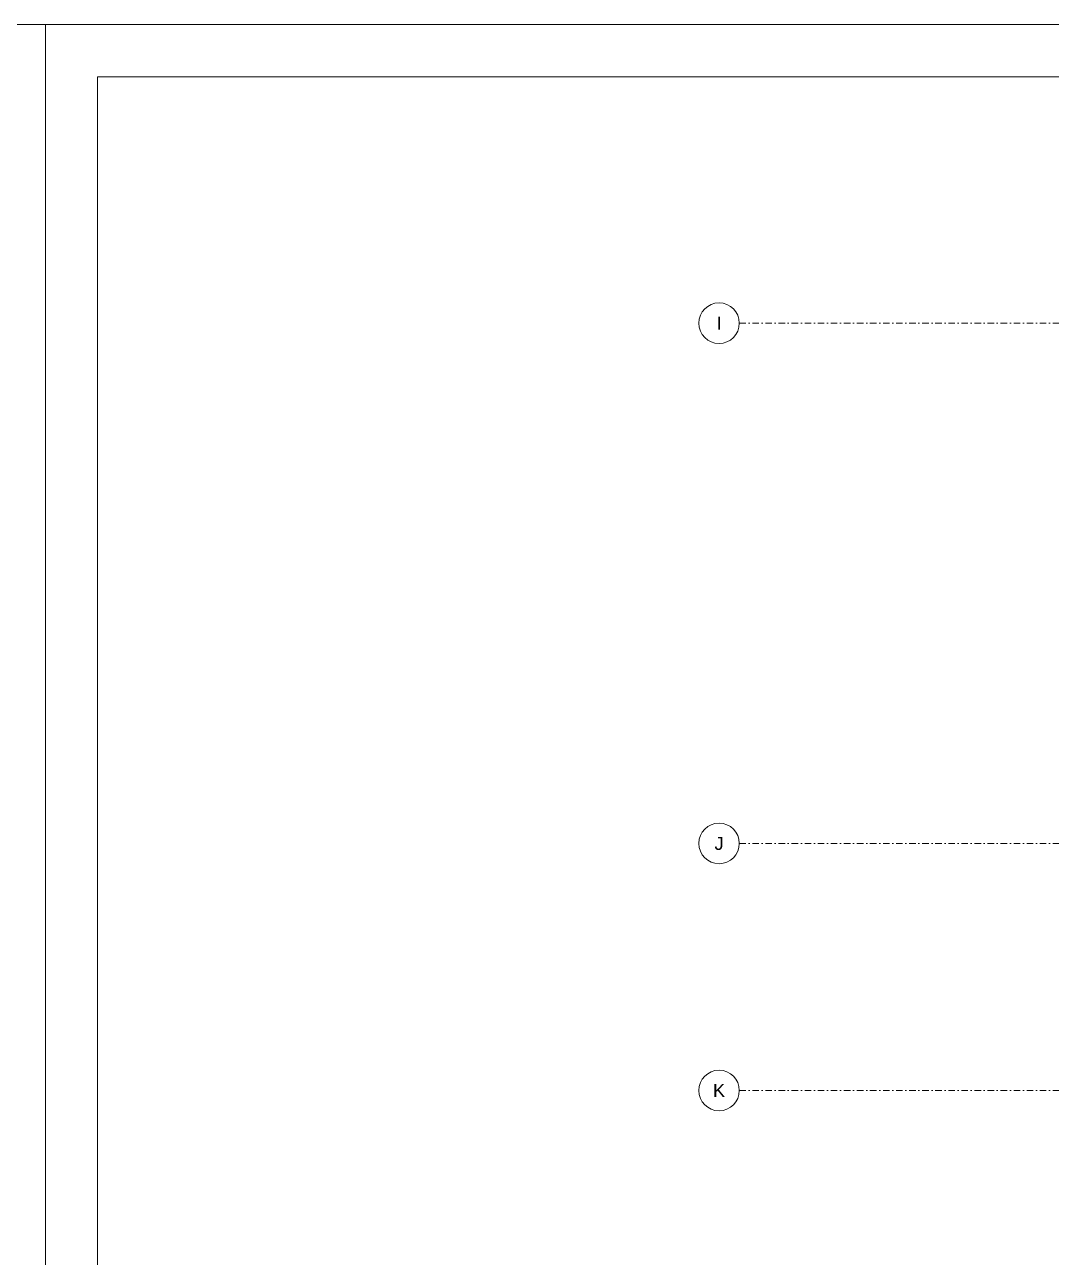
# Model space of a CAD drawing. Extents: x -9059 to 11889, y 0 to 6614.
# Drawn here: x 5912 to 7492, y 2310 to 4206 of the extents above; entities that cross this region are included whole.
import ezdxf
from ezdxf.enums import TextEntityAlignment as Align

# ---------------------------------------------------------------- set-up
doc = ezdxf.new("R2010")
doc.units = 0
doc.header["$LTSCALE"] = 10
doc.header["$MEASUREMENT"] = 0
doc.linetypes.add('DASHDOT', pattern=[1, 0.5, -0.25, 0, -0.25])
doc.layers.get('0').update_dxf_attribs({"color": 9, "lineweight": 9})
doc.layers.add('24', color=9, linetype='DASHDOT', lineweight=9)
doc.layers.add('40A', color=9, linetype='Continuous', lineweight=9)
doc.styles.add('$1$Arial', font='arial.ttf', dxfattribs={"height": 2.5})

# ---------------------------------------------------------------- blocks, each defined once
blk = doc.blocks.new('$0$0_aks')
at = {"linetype": 'Continuous'}
blk.add_circle((0, 0), 3.12, dxfattribs=at)
at = {"style": '$1$Arial'}
blk.add_attdef('AKS', text='', height=2.5, dxfattribs=at).set_placement((0, 0), align=Align.MIDDLE_CENTER)

msp = doc.modelspace()

# ---------------------------------------------------------------- linework, layer by layer
at = {"layer": '24', "ltscale": 2}
for points in [[(7012.01, 3746.73), (10534.54, 3746.73)], [(7012.01, 2946.73), (10534.54, 2946.73)], [(7012.01, 2566.73), (10534.54, 2566.73)]]:
    msp.add_lwpolyline(points, dxfattribs=at)
at = {"layer": '40A'}
for points in [[(5944.48, 4205.85), (-0.52, 4205.85), (-0.52, 0.85), (5944.48, 0.85)], [(11889.48, 4205.85), (5944.48, 4205.85), (5944.48, 0.85), (11889.48, 0.85)], [(11349.54, 80.85), (6024.48, 80.85), (6024.48, 4125.85), (11349.54, 4125.85)]]:
    msp.add_lwpolyline(points, close=True, dxfattribs=at)

# ---------------------------------------------------------------- block references
at = {"layer": '24'}
ref = msp.add_blockref('$0$0_aks', (6980.76, 3746.73), dxfattribs=dict(at, xscale=10, yscale=10, zscale=10))
ref.add_attrib('AKS', 'I', dxfattribs={"layer": '0', "height": 20, "style": '$1$Arial'}).set_placement((6980.76, 3746.73), align=Align.MIDDLE_CENTER)
ref = msp.add_blockref('$0$0_aks', (6980.76, 2946.73), dxfattribs=dict(at, xscale=10, yscale=10, zscale=10))
ref.add_attrib('AKS', 'J', dxfattribs={"layer": '0', "height": 20, "style": '$1$Arial'}).set_placement((6980.76, 2946.73), align=Align.MIDDLE_CENTER)
ref = msp.add_blockref('$0$0_aks', (6980.76, 2566.73), dxfattribs=dict(at, xscale=10, yscale=10, zscale=10))
ref.add_attrib('AKS', 'K', dxfattribs={"layer": '0', "height": 20, "style": '$1$Arial'}).set_placement((6980.76, 2566.73), align=Align.MIDDLE_CENTER)

doc.saveas('drawing.dxf')
